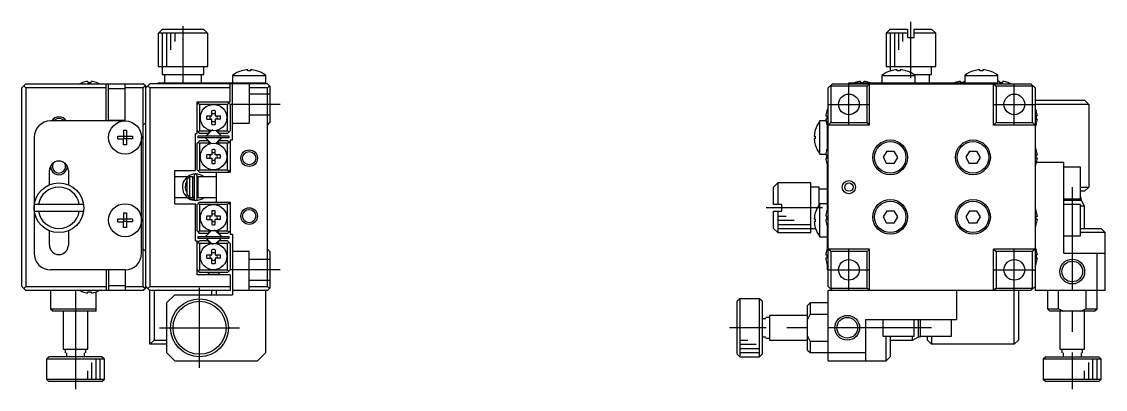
# Model space of a CAD drawing. Extents: x 8 to 356, y 46 to 250.
# Drawn here: x 224.7 to 355.7, y 146.3 to 190.7 of the extents above; entities that cross this region are included whole.
import ezdxf

# ---------------------------------------------------------------- set-up
doc = ezdxf.new("R2010")
doc.units = 0
doc.header["$LTSCALE"] = 10
doc.linetypes.add('CENTER', pattern=[2, 1.25, -0.25, 0.25, -0.25])
doc.linetypes.add('DASHED', pattern=[3.5, 2, -1.5])
doc.layers.get('0').update_dxf_attribs({"linetype": 'CONTINUOUS'})
doc.layers.add('CENTER', color=1, linetype='CENTER')

msp = doc.modelspace()

# ---------------------------------------------------------------- linework, layer by layer
at = {"color": 7, "linetype": 'CONTINUOUS'}
for p, q in [((241.189285, 188.828952), (241.189285, 185.328952)), ((241.189285, 188.828952), (241.216071, 188.828952)), ((241.216071, 189.328952), (241.721492, 189.828952)), ((247.162498, 189.328952), (241.216071, 189.328952)), ((241.216071, 188.828952), (241.216071, 189.328952)), ((241.721492, 189.828952), (246.657077, 189.828952)), ((246.657077, 189.828952), (247.162498, 189.328952)), ((247.162498, 189.328952), (247.162498, 188.828952)), ((247.162498, 188.828952), (247.189285, 188.828952)), ((247.189285, 185.328952), (247.189285, 188.828952)), ((329.684682, 189.828952), (329.184682, 189.328952)), ((331.784682, 189.328952), (329.184682, 189.328952)), ((329.184682, 189.328952), (329.184682, 185.328952)), ((329.684682, 189.828952), (331.784682, 189.828952)), ((331.784682, 189.828952), (331.784682, 188.828952)), ((331.784682, 188.828952), (332.584682, 188.828952)), ((332.584682, 189.828952), (334.684682, 189.828952)), ((332.584682, 188.828952), (332.584682, 189.828952)), ((335.184682, 189.328952), (332.584682, 189.328952)), ((335.184682, 189.328952), (334.684682, 189.828952)), ((335.184682, 185.328952), (335.184682, 189.328952)), ((241.189285, 185.328952), (247.189285, 185.328952)), ((241.689285, 185.328952), (241.689285, 184.328952)), ((246.689285, 184.328952), (246.689285, 185.328952)), ((251.302923, 184.798474), (251.300669, 184.803096)), ((252.009285, 184.798474), (252.009285, 184.918811)), ((252.369285, 184.798474), (252.009285, 184.798474)), ((252.369285, 184.918811), (252.369285, 184.798474)), ((253.077901, 184.803096), (253.075646, 184.798474)), ((329.184682, 185.328952), (335.184682, 185.328952)), ((329.684682, 185.328952), (329.684682, 184.768689)), ((329.79832, 184.798474), (329.796066, 184.803096)), ((330.504682, 184.798474), (330.504682, 184.918811)), ((330.864682, 184.798474), (330.504682, 184.798474)), ((330.864682, 184.918811), (330.864682, 184.798474)), ((331.573298, 184.803096), (331.571043, 184.798474)), ((334.684682, 184.328952), (334.684682, 185.328952)), ((339.79832, 184.798474), (339.796066, 184.803096)), ((340.504682, 184.798474), (340.504682, 184.918811)), ((340.864682, 184.798474), (340.504682, 184.798474)), ((340.864682, 184.918811), (340.864682, 184.798474)), ((341.573298, 184.803096), (341.571043, 184.798474)), ((232.689285, 183.512901), (232.689285, 183.380016)), ((233.089285, 183.380016), (233.089285, 183.512901)), ((241.689285, 184.328952), (246.689285, 184.328952)), ((241.939285, 184.328952), (241.939285, 183.328952)), ((246.439285, 183.328952), (246.439285, 184.328952)), ((250.189285, 184.226952), (250.189285, 183.328952)), ((250.189285, 184.226952), (254.189285, 184.226952)), ((254.189285, 183.228952), (254.189285, 184.226952)), ((326.084682, 183.512901), (326.084682, 183.380016)), ((326.484682, 183.380016), (326.484682, 183.512901)), ((328.684682, 184.226952), (328.684682, 183.328952)), ((328.684682, 184.226952), (332.684682, 184.226952)), ((332.550158, 184.328952), (334.684682, 184.328952)), ((332.684682, 183.328952), (332.684682, 184.226952)), ((334.434682, 183.328952), (334.434682, 184.328952)), ((338.184682, 183.380016), (338.184682, 183.512901)), ((338.584682, 183.512901), (338.584682, 183.380016)), ((338.684682, 184.226952), (338.684682, 183.328952)), ((338.684682, 184.226952), (342.684682, 184.226952)), ((342.684682, 183.228952), (342.684682, 184.226952)), ((342.884682, 183.512901), (342.884682, 183.380016)), ((343.284682, 183.380016), (343.284682, 183.512901)), ((224.689285, 182.728952), (225.189285, 183.228952)), ((224.689285, 158.728952), (224.689285, 182.728952)), ((224.939285, 182.978952), (225.189285, 182.728952)), ((225.189285, 183.228952), (239.389285, 183.228952)), ((234.889285, 182.728952), (225.189285, 182.728952)), ((225.189285, 182.728952), (225.189285, 158.728952)), ((232.039285, 183.380016), (232.063149, 183.380016)), ((232.689285, 183.380016), (233.089285, 183.380016)), ((233.71542, 183.380016), (233.739285, 183.380016)), ((234.889285, 178.728952), (234.889285, 183.228952)), ((235.189285, 178.728952), (235.189285, 183.228952)), ((237.189285, 182.628952), (235.189285, 182.628952)), ((237.189285, 178.728952), (237.189285, 183.228952)), ((239.389285, 182.728952), (237.189285, 182.728952)), ((239.689285, 182.928952), (239.389285, 183.228952)), ((239.639285, 182.978952), (239.389285, 182.728952)), ((239.389285, 158.728952), (239.389285, 182.728952)), ((240.189285, 183.228952), (239.689285, 182.728952)), ((239.689285, 158.528952), (239.689285, 182.928952)), ((239.939285, 182.978952), (240.189285, 182.728952)), ((254.389285, 183.228952), (240.189285, 183.228952)), ((249.889285, 182.728952), (240.189285, 182.728952)), ((240.189285, 182.728952), (240.189285, 158.728952)), ((241.189285, 183.228952), (241.189285, 183.328952)), ((241.189285, 183.328952), (254.189285, 183.328952)), ((249.889285, 181.028952), (249.889285, 183.228952)), ((250.189285, 176.428952), (250.189285, 183.228952)), ((252.189285, 183.228952), (252.189285, 178.478952)), ((254.389285, 182.728952), (252.189285, 182.728952)), ((254.689285, 182.928952), (254.389285, 183.228952)), ((254.639285, 182.978952), (254.389285, 182.728952)), ((254.389285, 158.728952), (254.389285, 182.728952)), ((254.689285, 182.928952), (254.689285, 178.528952)), ((322.684682, 183.228952), (322.184682, 182.728952)), ((322.184682, 158.728952), (322.184682, 182.728952)), ((322.484682, 182.928952), (322.434682, 182.978952)), ((322.484682, 182.928952), (322.484682, 178.528952)), ((326.884682, 182.928952), (322.484682, 182.928952)), ((322.684682, 183.228952), (346.684682, 183.228952)), ((324.684682, 183.228952), (324.684682, 183.328952)), ((324.684682, 183.328952), (342.684682, 183.328952)), ((325.434682, 183.380016), (325.458546, 183.380016)), ((326.084682, 183.380016), (326.484682, 183.380016)), ((326.884682, 182.928952), (327.184682, 183.228952)), ((326.884682, 178.528952), (326.884682, 182.928952)), ((327.110817, 183.380016), (327.134682, 183.380016)), ((327.184682, 178.228952), (327.184682, 183.228952)), ((337.558546, 183.380016), (337.534682, 183.380016)), ((338.584682, 183.380016), (338.184682, 183.380016)), ((342.184682, 178.228952), (342.184682, 183.228952)), ((342.184682, 183.228952), (342.484682, 182.928952)), ((342.484682, 182.928952), (342.484682, 178.528952)), ((346.884682, 182.928952), (342.484682, 182.928952)), ((342.884682, 183.380016), (343.284682, 183.380016)), ((343.910817, 183.380016), (343.934682, 183.380016)), ((347.184682, 182.728952), (346.684682, 183.228952)), ((346.934682, 182.978952), (346.884682, 182.928952)), ((346.884682, 178.528952), (346.884682, 182.928952)), ((347.184682, 182.728952), (347.184682, 158.228952)), ((245.889285, 181.028952), (249.889285, 181.028952)), ((245.889285, 177.228952), (245.889285, 181.028952)), ((245.889285, 180.728952), (246.189285, 181.028952)), ((246.039285, 180.878952), (246.189285, 180.728952)), ((249.889285, 180.728952), (249.589285, 181.028952)), ((249.589285, 180.728952), (249.739285, 180.878952)), ((347.184682, 181.228952), (353.184682, 181.228952)), ((353.684682, 180.728952), (353.184682, 181.228952)), ((246.189285, 180.728952), (246.189285, 177.528952)), ((249.589285, 180.728952), (246.189285, 180.728952)), ((247.689285, 179.328952), (247.689285, 179.955088)), ((248.089285, 179.955088), (248.089285, 179.328952)), ((249.589285, 177.528952), (249.589285, 180.728952)), ((249.889285, 180.728952), (249.889285, 177.528952)), ((322.033618, 179.978952), (322.033618, 179.955088)), ((353.684682, 180.728952), (347.184682, 180.728952)), ((347.335745, 179.978952), (347.335745, 179.955088)), ((353.684682, 180.728952), (353.684682, 170.728952)), ((237.189285, 178.728952), (228.189285, 178.728952)), ((235.189285, 178.828952), (237.189285, 178.828952)), ((239.389285, 178.228952), (239.689285, 178.528952)), ((247.063149, 179.328952), (247.689285, 179.328952)), ((247.063149, 178.928952), (247.689285, 178.928952)), ((247.689285, 178.302817), (247.689285, 178.928952)), ((248.089285, 179.328952), (248.71542, 179.328952)), ((248.089285, 178.928952), (248.089285, 178.302817)), ((248.71542, 178.928952), (248.089285, 178.928952)), ((250.189285, 178.478952), (252.189285, 178.478952)), ((254.389285, 178.228952), (254.689285, 178.528952)), ((321.925007, 178.728952), (321.186683, 178.728952)), ((321.186683, 174.728952), (321.186683, 178.728952)), ((321.900733, 179.328952), (322.033618, 179.328952)), ((322.033618, 178.928952), (321.900733, 178.928952)), ((322.033618, 179.328952), (322.033618, 178.928952)), ((322.033618, 178.302817), (322.033618, 178.278952)), ((322.084682, 175.408748), (322.084682, 178.728952)), ((322.184682, 178.228952), (322.484682, 178.528952)), ((327.184682, 178.228952), (322.184682, 178.228952)), ((322.484682, 178.528952), (326.884682, 178.528952)), ((327.184682, 178.228952), (326.884682, 178.528952)), ((342.484682, 178.528952), (342.184682, 178.228952)), ((347.184682, 178.228952), (342.184682, 178.228952)), ((342.484682, 178.528952), (346.884682, 178.528952)), ((346.884682, 178.528952), (347.184682, 178.228952)), ((347.46863, 179.328952), (347.335745, 179.328952)), ((347.335745, 179.328952), (347.335745, 178.928952)), ((347.335745, 178.928952), (347.46863, 178.928952)), ((347.335745, 178.302817), (347.335745, 178.278952)), ((236.302923, 176.908952), (237.009285, 176.908952)), ((236.302923, 176.548952), (236.302923, 176.908952)), ((237.009285, 177.615314), (237.369285, 177.615314)), ((237.009285, 177.615314), (237.009285, 176.908952)), ((237.019657, 176.89858), (237.009285, 176.908952)), ((237.019657, 176.89858), (237.358913, 176.89858)), ((237.019657, 176.559325), (237.019657, 176.89858)), ((237.358913, 176.89858), (237.369285, 176.908952)), ((237.358913, 176.89858), (237.358913, 176.559325)), ((237.369285, 177.615314), (237.369285, 176.908952)), ((237.369285, 176.908952), (238.075646, 176.908952)), ((238.075646, 176.908952), (238.075646, 176.548952)), ((245.689285, 177.228952), (245.889285, 177.228952)), ((245.689285, 172.728952), (245.689285, 177.228952)), ((245.889285, 177.528952), (246.189285, 177.228952)), ((245.989285, 176.878952), (245.989285, 176.678952)), ((249.789285, 176.878952), (245.989285, 176.878952)), ((246.189285, 177.528952), (246.039285, 177.378952)), ((246.189285, 177.528952), (247.490236, 177.528952)), ((247.190236, 177.228952), (246.189285, 177.228952)), ((246.987724, 176.902696), (247.76554, 177.680514)), ((247.604223, 177.554551), (246.987724, 176.938051)), ((247.190236, 177.228952), (247.530892, 177.569608)), ((248.790846, 176.938051), (248.174346, 177.554551)), ((248.247678, 177.569608), (248.588329, 177.228948)), ((248.288333, 177.528952), (249.589285, 177.528952)), ((249.589285, 177.228952), (248.588333, 177.228952)), ((249.739285, 177.378952), (249.589285, 177.528952)), ((249.589285, 177.228952), (249.889285, 177.528952)), ((249.789285, 176.678952), (249.789285, 176.878952)), ((320.494823, 176.908952), (320.61516, 176.908952)), ((320.610538, 177.617568), (320.61516, 177.615314)), ((320.61516, 176.908952), (320.61516, 176.548952)), ((226.189285, 176.728952), (226.189285, 162.728952)), ((236.302923, 176.548952), (237.009285, 176.548952)), ((237.019657, 176.559325), (237.009285, 176.548952)), ((237.009285, 175.842591), (237.009285, 176.548952)), ((237.369285, 175.842591), (237.009285, 175.842591)), ((237.358913, 176.559325), (237.019657, 176.559325)), ((237.358913, 176.559325), (237.369285, 176.548952)), ((237.369285, 176.548952), (237.369285, 175.842591)), ((238.075646, 176.548952), (237.369285, 176.548952)), ((239.189285, 162.728952), (239.189285, 176.728952)), ((245.889285, 176.028952), (246.189285, 176.328952)), ((245.889285, 172.828952), (245.889285, 176.028952)), ((249.789285, 176.678952), (245.989285, 176.678952)), ((246.039285, 176.178952), (246.189285, 176.028952)), ((247.190236, 176.328952), (246.189285, 176.328952)), ((247.490236, 176.028952), (246.189285, 176.028952)), ((246.189285, 176.028952), (246.189285, 172.828952)), ((246.987724, 176.619853), (247.604223, 176.003354)), ((247.530892, 175.988297), (247.190232, 176.328948)), ((248.174346, 176.003354), (248.790846, 176.619853)), ((248.588333, 176.328952), (248.247678, 175.988297)), ((249.589285, 176.028952), (248.288333, 176.028952)), ((248.790846, 176.655209), (248.401937, 176.2663)), ((249.589285, 176.328952), (248.588333, 176.328952)), ((249.889285, 176.028952), (249.589285, 176.328952)), ((249.589285, 176.028952), (249.739285, 176.178952)), ((249.589285, 172.828952), (249.589285, 176.028952)), ((249.889285, 176.428952), (249.889285, 172.528952)), ((249.889285, 176.428952), (250.189285, 176.428952)), ((320.61516, 176.548952), (320.494823, 176.548952)), ((320.61516, 175.842591), (320.610538, 175.840336)), ((247.689285, 174.628952), (247.063149, 174.628952)), ((247.063149, 174.228952), (247.689285, 174.228952)), ((247.689285, 175.255088), (247.689285, 174.628952)), ((247.689285, 174.228952), (247.689285, 173.602817)), ((248.089285, 174.628952), (248.089285, 175.255088)), ((248.71542, 174.628952), (248.089285, 174.628952)), ((248.089285, 173.602817), (248.089285, 174.228952)), ((248.71542, 174.228952), (248.089285, 174.228952)), ((321.186683, 174.728952), (321.910818, 174.728952)), ((322.033618, 174.628952), (321.900733, 174.628952)), ((321.900733, 174.228952), (322.033618, 174.228952)), ((322.033618, 175.255088), (322.033618, 175.278952)), ((322.033618, 174.228952), (322.033618, 174.628952)), ((329.258479, 175.082843), (328.818692, 174.336796)), ((328.818692, 174.336796), (329.244894, 173.582905)), ((329.258479, 175.082843), (330.124469, 175.075)), ((330.550672, 174.321109), (330.110884, 173.575062)), ((330.124469, 175.075), (330.550672, 174.321109)), ((339.258479, 175.082843), (338.818692, 174.336796)), ((338.818692, 174.336796), (339.244894, 173.582905)), ((339.258479, 175.082843), (340.124469, 175.075)), ((340.550672, 174.321109), (340.110884, 173.575062)), ((340.124469, 175.075), (340.550672, 174.321109)), ((347.335745, 175.255088), (347.335745, 175.278952)), ((347.335745, 174.628952), (347.46863, 174.628952)), ((347.335745, 174.228952), (347.335745, 174.628952)), ((347.46863, 174.228952), (347.335745, 174.228952)), ((229.830729, 173.682988), (229.84642, 173.684684)), ((322.033618, 173.578952), (322.033618, 173.602817)), ((322.084682, 168.008748), (322.084682, 173.449157)), ((330.110884, 173.575062), (329.244894, 173.582905)), ((340.110884, 173.575062), (339.244894, 173.582905)), ((347.335745, 173.578952), (347.335745, 173.602817)), ((347.376334, 173.728952), (350.684682, 173.728952)), ((350.684682, 162.728952), (350.684682, 173.728952)), ((352.684682, 173.128952), (350.684682, 173.128952)), ((352.684682, 169.328952), (352.684682, 173.128952)), ((228.039285, 170.999783), (228.039285, 172.728952)), ((230.339285, 172.728952), (230.339285, 170.999783)), ((243.189285, 172.728952), (245.689285, 172.728952)), ((243.189285, 168.728952), (243.189285, 172.728952)), ((244.731536, 171.978952), (243.189285, 171.978952)), ((244.989285, 171.978952), (244.689285, 171.678952)), ((244.689285, 169.778952), (244.689285, 171.678952)), ((244.895411, 172.091647), (244.859104, 172.07015)), ((244.85981, 172.070388), (244.859475, 172.070332)), ((244.989285, 171.978952), (244.989285, 169.478952)), ((245.389285, 171.978952), (244.989285, 171.978952)), ((245.389285, 169.478952), (245.389285, 171.978952)), ((245.542285, 171.825952), (245.389285, 171.978952)), ((245.431364, 171.936906), (245.542805, 171.957824)), ((245.542285, 172.144767), (245.542285, 169.294767)), ((245.889285, 172.828952), (246.189285, 172.528952)), ((245.892285, 169.294767), (245.892285, 172.144767)), ((245.989285, 171.978952), (245.892285, 171.881953)), ((245.892327, 171.957926), (245.95705, 171.946954)), ((245.989285, 171.978952), (245.989285, 169.478952)), ((248.189285, 171.978952), (245.989285, 171.978952)), ((246.189285, 172.828952), (246.039285, 172.678952)), ((246.189285, 172.828952), (249.589285, 172.828952)), ((246.189285, 172.528952), (249.889285, 172.528952)), ((248.189285, 172.528952), (248.189285, 168.928952)), ((249.739285, 172.678952), (249.589285, 172.828952)), ((249.589285, 172.528952), (249.889285, 172.828952)), ((244.531805, 171.116948), (244.584568, 171.249244)), ((244.584568, 171.249244), (244.632137, 171.341198)), ((244.632137, 171.341198), (244.689265, 171.431802)), ((316.084682, 171.228952), (315.584682, 170.728952)), ((315.584682, 168.628952), (315.584682, 170.728952)), ((316.084682, 171.228952), (316.084682, 168.628952)), ((320.084682, 171.228952), (316.084682, 171.228952)), ((320.084682, 165.228952), (320.084682, 171.228952)), ((321.084682, 170.728952), (320.084682, 170.728952)), ((321.084682, 168.594428), (321.084682, 170.728952)), ((322.084682, 170.478952), (321.084682, 170.478952)), ((352.684682, 170.728952), (353.684682, 170.728952)), ((353.184682, 170.228952), (353.684682, 170.728952)), ((243.189285, 169.478952), (244.708862, 169.478952)), ((244.689285, 169.778952), (244.989285, 169.478952)), ((244.851067, 169.375048), (244.893586, 169.348809)), ((244.851108, 169.375003), (244.934814, 169.533422)), ((244.858611, 169.372971), (244.858487, 169.370936)), ((244.858487, 169.370936), (244.858581, 169.370312)), ((244.858581, 169.370312), (244.859194, 169.36933)), ((244.859226, 169.375755), (244.858611, 169.372971)), ((244.859194, 169.36933), (244.88636, 169.352961)), ((244.860328, 169.379274), (244.859226, 169.375755)), ((244.861913, 169.38351), (244.860328, 169.379274)), ((244.864036, 169.388588), (244.861913, 169.38351)), ((244.866648, 169.394372), (244.864036, 169.388588)), ((244.869735, 169.400831), (244.866648, 169.394372)), ((244.87328, 169.407928), (244.869735, 169.400831)), ((244.877263, 169.415626), (244.87328, 169.407928)), ((244.881663, 169.423881), (244.877263, 169.415626)), ((244.886454, 169.432648), (244.881663, 169.423881)), ((244.88636, 169.352961), (244.915836, 169.337096)), ((244.891612, 169.441879), (244.886454, 169.432648)), ((244.897107, 169.451523), (244.891612, 169.441879)), ((244.90291, 169.461527), (244.897107, 169.451523)), ((244.908988, 169.471837), (244.90291, 169.461527)), ((244.915308, 169.482395), (244.908988, 169.471837)), ((244.921836, 169.493144), (244.915308, 169.482395)), ((244.915836, 169.337096), (244.94606, 169.32272)), ((244.928535, 169.504024), (244.921836, 169.493144)), ((244.935368, 169.514976), (244.928535, 169.504024)), ((244.942299, 169.525939), (244.935368, 169.514976)), ((244.94606, 169.32272), (244.976958, 169.30987)), ((244.976958, 169.30987), (245.008453, 169.298576)), ((244.989285, 169.478952), (245.389285, 169.478952)), ((245.008453, 169.298576), (245.040468, 169.288867)), ((245.040468, 169.288867), (245.072922, 169.280766)), ((245.072922, 169.280766), (245.105737, 169.274293)), ((245.105737, 169.274293), (245.138831, 169.269464)), ((245.138831, 169.269464), (245.172123, 169.26629)), ((245.172123, 169.26629), (245.205531, 169.264778)), ((245.205531, 169.264778), (245.238973, 169.264934)), ((245.238973, 169.264934), (245.272366, 169.266756)), ((245.272366, 169.266756), (245.305628, 169.270239)), ((245.305628, 169.270239), (245.338677, 169.275376)), ((245.338677, 169.275376), (245.371432, 169.282153)), ((245.371432, 169.282153), (245.403813, 169.290554)), ((245.389285, 169.478952), (245.542285, 169.631953)), ((245.403813, 169.290554), (245.435739, 169.300559)), ((245.435739, 169.300559), (245.467131, 169.312142)), ((245.467131, 169.312142), (245.497913, 169.325277)), ((245.497913, 169.325277), (245.528008, 169.33993)), ((245.528008, 169.33993), (245.542385, 169.3476)), ((245.892285, 169.575952), (245.989285, 169.478952)), ((245.972252, 169.495768), (245.892312, 169.481806)), ((245.989285, 169.478952), (248.189285, 169.478952)), ((350.684682, 169.328952), (352.684682, 169.328952)), ((352.784682, 169.128952), (350.684682, 169.128952)), ((353.184682, 170.228952), (352.684682, 170.228952)), ((353.184682, 168.436132), (352.784682, 169.128952)), ((232.162498, 168.628952), (226.216071, 168.628952)), ((226.216071, 167.828952), (232.162498, 167.828952)), ((243.189285, 168.728952), (245.689285, 168.728952)), ((245.689285, 164.228952), (245.689285, 168.728952)), ((245.889285, 168.628952), (246.189285, 168.928952)), ((245.889285, 165.428952), (245.889285, 168.628952)), ((246.039285, 168.778952), (246.189285, 168.628952)), ((246.189285, 168.928952), (249.889285, 168.928952)), ((246.189285, 168.628952), (246.189285, 165.428952)), ((249.589285, 168.628952), (246.189285, 168.628952)), ((247.689285, 167.855088), (247.689285, 167.228952)), ((248.089285, 167.228952), (248.089285, 167.855088)), ((249.889285, 168.628952), (249.589285, 168.928952)), ((249.589285, 168.628952), (249.739285, 168.778952)), ((249.589285, 165.428952), (249.589285, 168.628952)), ((249.889285, 168.928952), (249.889285, 165.028952)), ((316.584682, 168.628952), (315.584682, 168.628952)), ((315.584682, 165.728952), (315.584682, 167.828952)), ((315.584682, 167.828952), (316.584682, 167.828952)), ((316.084682, 167.828952), (316.084682, 165.228952)), ((316.584682, 167.828952), (316.584682, 168.628952)), ((322.084682, 168.728952), (321.186683, 168.728952)), ((321.186683, 164.728952), (321.186683, 168.728952)), ((322.033618, 167.855088), (322.033618, 167.878952)), ((329.258479, 167.882843), (328.818692, 167.136796)), ((329.258479, 167.882843), (330.124469, 167.875)), ((330.124469, 167.875), (330.550672, 167.121109)), ((339.258479, 167.882843), (338.818692, 167.136796)), ((339.258479, 167.882843), (340.124469, 167.875)), ((340.124469, 167.875), (340.550672, 167.121109)), ((347.335745, 167.855088), (347.335745, 167.878952)), ((352.684682, 168.628952), (350.684682, 168.628952)), ((352.684682, 164.828952), (352.684682, 168.628952)), ((353.184687, 168.436132), (352.684682, 168.436132)), ((353.184682, 165.728972), (353.184682, 168.436132)), ((236.302923, 166.908952), (237.009285, 166.908952)), ((236.302923, 166.548952), (236.302923, 166.908952)), ((236.302923, 166.548952), (237.009285, 166.548952)), ((237.009285, 167.615314), (237.369285, 167.615314)), ((237.009285, 167.615314), (237.009285, 166.908952)), ((237.019657, 166.89858), (237.009285, 166.908952)), ((237.019657, 166.559325), (237.009285, 166.548952)), ((237.009285, 165.842591), (237.009285, 166.548952)), ((237.019657, 166.89858), (237.358913, 166.89858)), ((237.019657, 166.559325), (237.019657, 166.89858)), ((237.358913, 166.559325), (237.019657, 166.559325)), ((237.358913, 166.89858), (237.369285, 166.908952)), ((237.358913, 166.89858), (237.358913, 166.559325)), ((237.358913, 166.559325), (237.369285, 166.548952)), ((237.369285, 167.615314), (237.369285, 166.908952)), ((237.369285, 166.908952), (238.075646, 166.908952)), ((237.369285, 166.548952), (237.369285, 165.842591)), ((238.075646, 166.548952), (237.369285, 166.548952)), ((238.075646, 166.908952), (238.075646, 166.548952)), ((247.689285, 167.228952), (247.063149, 167.228952)), ((247.063149, 166.828952), (247.689285, 166.828952)), ((247.689285, 166.828952), (247.689285, 166.202817)), ((248.71542, 167.228952), (248.089285, 167.228952)), ((248.089285, 166.202817), (248.089285, 166.828952)), ((248.71542, 166.828952), (248.089285, 166.828952)), ((320.494823, 166.908952), (320.61516, 166.908952)), ((320.61516, 166.548952), (320.494823, 166.548952)), ((320.610538, 167.617568), (320.61516, 167.615314)), ((320.61516, 166.908952), (320.61516, 166.548952)), ((322.033618, 167.228952), (321.900733, 167.228952)), ((321.900733, 166.828952), (322.033618, 166.828952)), ((322.033618, 166.828952), (322.033618, 167.228952)), ((328.818692, 167.136796), (329.244894, 166.382905)), ((330.110884, 166.375062), (329.244894, 166.382905)), ((330.550672, 167.121109), (330.110884, 166.375062)), ((338.818692, 167.136796), (339.244894, 166.382905)), ((340.110884, 166.375062), (339.244894, 166.382905)), ((340.550672, 167.121109), (340.110884, 166.375062)), ((347.335745, 167.228952), (347.46863, 167.228952)), ((347.335745, 166.828952), (347.335745, 167.228952)), ((347.46863, 166.828952), (347.335745, 166.828952)), ((228.039285, 163.728952), (228.039285, 165.458122)), ((230.339285, 165.458122), (230.339285, 163.728952)), ((237.369285, 165.842591), (237.009285, 165.842591)), ((245.889285, 165.428952), (246.189285, 165.128952)), ((246.189285, 165.428952), (246.039285, 165.278952)), ((246.189285, 165.428952), (247.490236, 165.428952)), ((247.190236, 165.128952), (246.189285, 165.128952)), ((247.604223, 165.454551), (246.987724, 164.838051)), ((247.190236, 165.128952), (247.530892, 165.469608)), ((248.013028, 165.580514), (248.790846, 164.802696)), ((248.790846, 164.838051), (248.174346, 165.454551)), ((248.247678, 165.469608), (248.588329, 165.128948)), ((248.288333, 165.428952), (249.589285, 165.428952)), ((249.589285, 165.128952), (248.588333, 165.128952)), ((249.739285, 165.278952), (249.589285, 165.428952)), ((249.589285, 165.128952), (249.889285, 165.428952)), ((315.584682, 165.728952), (316.084682, 165.228952)), ((316.084682, 165.228952), (320.084682, 165.228952)), ((320.084682, 165.728952), (320.644945, 165.728952)), ((320.61516, 165.842591), (320.610538, 165.840336)), ((322.033618, 166.178952), (322.033618, 166.202817)), ((322.084682, 163.308748), (322.084682, 166.049157)), ((347.335745, 166.178952), (347.335745, 166.202817)), ((352.684682, 165.728952), (355.184682, 165.728952)), ((355.684682, 165.228952), (352.684682, 165.228952)), ((355.684682, 165.228952), (355.184682, 165.728952)), ((355.684682, 158.228952), (355.684682, 165.228952)), ((245.689285, 164.228952), (245.889285, 164.228952)), ((245.889285, 160.128952), (245.889285, 164.228952)), ((245.889285, 163.928952), (246.189285, 164.228952)), ((245.989285, 164.778952), (245.989285, 164.578952)), ((245.989285, 164.778952), (249.789285, 164.778952)), ((245.989285, 164.578952), (249.789285, 164.578952)), ((246.039285, 164.078952), (246.189285, 163.928952)), ((247.190236, 164.228952), (246.189285, 164.228952)), ((247.490236, 163.928952), (246.189285, 163.928952)), ((246.189285, 163.928952), (246.189285, 160.728952)), ((247.765541, 163.777391), (246.987724, 164.555209)), ((246.987724, 164.519853), (247.604223, 163.903354)), ((247.190232, 164.228948), (247.530892, 163.888297)), ((248.174346, 163.903354), (248.790846, 164.519853)), ((248.247678, 163.888297), (248.588333, 164.228952)), ((249.589285, 163.928952), (248.288333, 163.928952)), ((249.589285, 164.228952), (248.588333, 164.228952)), ((249.889285, 163.928952), (249.589285, 164.228952)), ((249.589285, 163.928952), (249.739285, 164.078952)), ((249.589285, 160.728952), (249.589285, 163.928952)), ((249.789285, 164.578952), (249.789285, 164.778952)), ((249.889285, 165.028952), (250.189285, 165.028952)), ((249.889285, 163.928952), (249.889285, 160.728952)), ((250.189285, 165.028952), (250.189285, 157.728952)), ((321.186683, 164.728952), (322.084682, 164.728952)), ((350.684682, 164.828952), (352.684682, 164.828952)), ((239.689285, 162.928952), (239.389285, 163.228952)), ((247.063149, 162.528952), (247.689285, 162.528952)), ((247.689285, 162.528952), (247.689285, 163.155088)), ((248.089285, 163.155088), (248.089285, 162.528952)), ((248.089285, 162.528952), (248.71542, 162.528952)), ((250.189285, 162.978952), (252.189285, 162.978952)), ((252.189285, 158.228952), (252.189285, 162.978952)), ((254.689285, 162.928952), (254.389285, 163.228952)), ((254.689285, 162.928952), (254.689285, 158.528952)), ((321.900733, 162.528952), (322.033618, 162.528952)), ((322.033618, 163.178952), (322.033618, 163.155088)), ((322.033618, 162.528952), (322.033618, 162.128952)), ((322.484682, 162.928952), (322.184682, 163.228952)), ((327.184682, 163.228952), (322.184682, 163.228952)), ((322.484682, 162.928952), (322.484682, 158.528952)), ((326.884682, 162.928952), (322.484682, 162.928952)), ((326.884682, 162.928952), (327.184682, 163.228952)), ((326.884682, 158.528952), (326.884682, 162.928952)), ((327.184682, 158.228952), (327.184682, 163.228952)), ((342.184682, 158.228952), (342.184682, 163.228952)), ((342.184682, 163.228952), (342.484682, 162.928952)), ((347.184682, 163.228952), (342.184682, 163.228952)), ((342.484682, 162.928952), (342.484682, 158.528952)), ((346.884682, 162.928952), (342.484682, 162.928952)), ((347.184682, 163.228952), (346.884682, 162.928952)), ((346.884682, 158.528952), (346.884682, 162.928952)), ((347.335745, 163.178952), (347.335745, 163.155088)), ((347.46863, 162.528952), (347.335745, 162.528952)), ((347.335745, 162.528952), (347.335745, 162.128952)), ((350.684682, 162.728952), (355.684682, 162.728952)), ((354.684682, 156.028952), (354.684682, 162.728952)), ((247.063149, 162.128952), (247.689285, 162.128952)), ((247.689285, 161.502817), (247.689285, 162.128952)), ((248.089285, 162.128952), (248.089285, 161.502817)), ((248.71542, 162.128952), (248.089285, 162.128952)), ((322.033618, 162.128952), (321.900733, 162.128952)), ((322.033618, 161.502817), (322.033618, 161.478952)), ((322.084682, 160.728952), (322.084682, 161.349157)), ((347.335745, 162.128952), (347.46863, 162.128952)), ((347.335745, 161.502817), (347.335745, 161.478952)), ((237.189285, 160.728952), (228.189285, 160.728952)), ((234.889285, 160.728952), (234.889285, 158.228952)), ((235.189285, 160.728952), (235.189285, 158.228952)), ((237.189285, 160.728952), (237.189285, 158.228952)), ((245.889285, 160.728952), (246.189285, 160.428952)), ((249.889285, 160.128952), (245.889285, 160.128952)), ((246.189285, 160.728952), (246.039285, 160.578952)), ((246.189285, 160.728952), (249.589285, 160.728952)), ((249.589285, 160.428952), (246.189285, 160.428952)), ((247.389285, 160.413653), (247.104584, 160.128952)), ((247.389285, 160.413653), (248.389285, 160.413653)), ((248.673986, 160.128952), (248.389285, 160.413653)), ((249.739285, 160.578952), (249.589285, 160.728952)), ((249.589285, 160.428952), (249.889285, 160.728952)), ((249.889285, 160.128952), (249.889285, 158.228952)), ((322.184682, 160.728952), (322.084682, 160.728952)), ((224.689285, 158.728952), (225.189285, 158.228952)), ((225.189285, 158.728952), (224.939285, 158.478952)), ((225.189285, 158.728952), (234.889285, 158.728952)), ((235.189285, 158.828952), (237.189285, 158.828952)), ((237.189285, 158.728952), (239.389285, 158.728952)), ((239.389285, 158.728952), (239.639285, 158.478952)), ((239.689285, 158.528952), (239.389285, 158.228952)), ((239.689285, 158.728952), (240.189285, 158.228952)), ((240.189285, 158.728952), (239.939285, 158.478952)), ((240.189285, 158.728952), (249.889285, 158.728952)), ((252.189285, 158.728952), (254.389285, 158.728952)), ((254.389285, 158.728952), (254.639285, 158.478952)), ((254.689285, 158.528952), (254.389285, 158.228952)), ((322.184682, 158.728952), (322.684682, 158.228952)), ((322.484682, 158.528952), (322.434682, 158.478952)), ((322.484682, 158.528952), (326.884682, 158.528952)), ((327.184682, 158.228952), (326.884682, 158.528952)), ((342.484682, 158.528952), (342.184682, 158.228952)), ((342.484682, 158.528952), (346.884682, 158.528952)), ((346.684682, 158.228952), (347.184682, 158.728952)), ((346.934682, 158.478952), (346.884682, 158.528952)), ((239.389285, 158.228952), (225.189285, 158.228952)), ((228.189285, 158.228952), (228.189285, 156.028952)), ((232.039285, 158.077889), (232.063149, 158.077889)), ((232.689285, 158.077889), (233.089285, 158.077889)), ((232.689285, 157.945004), (232.689285, 158.077889)), ((233.089285, 158.077889), (233.089285, 157.945004)), ((233.689285, 155.728952), (233.689285, 158.068868)), ((233.71542, 158.077889), (233.739285, 158.077889)), ((240.189285, 151.728952), (240.189285, 158.228952)), ((249.889285, 158.228952), (240.189285, 158.228952)), ((240.689285, 158.228952), (240.689285, 152.228952)), ((242.189285, 156.728952), (243.189285, 157.728952)), ((243.189285, 157.728952), (250.189285, 157.728952)), ((247.689285, 157.728952), (247.689285, 158.228952)), ((248.189285, 158.228952), (248.189285, 157.728952)), ((254.389285, 158.228952), (250.189285, 158.228952)), ((254.189285, 150.728952), (254.189285, 158.228952)), ((311.484682, 157.228952), (311.184682, 156.928952)), ((311.484682, 157.228952), (311.484682, 150.228952)), ((313.884682, 157.228952), (311.484682, 157.228952)), ((313.884682, 150.228952), (313.884682, 157.228952)), ((314.184682, 156.928952), (313.884682, 157.228952)), ((346.684682, 158.228952), (322.184682, 158.228952)), ((322.184682, 149.728952), (322.184682, 158.228952)), ((337.684682, 158.228952), (337.684682, 154.728952)), ((344.684682, 151.728952), (344.684682, 158.228952)), ((345.184682, 158.228952), (345.184682, 152.228952)), ((355.684682, 158.228952), (347.184682, 158.228952)), ((348.684682, 158.228952), (348.684682, 156.028952)), ((350.026369, 156.028952), (350.026369, 158.228952)), ((353.342994, 158.228952), (353.342994, 156.028952)), ((228.189285, 156.028952), (228.489285, 155.728952)), ((228.189285, 156.028952), (233.689285, 156.028952)), ((242.189285, 156.728952), (242.189285, 150.728952)), ((311.184682, 150.528952), (311.184682, 156.928952)), ((314.184682, 156.928952), (314.184682, 150.528952)), ((319.984682, 156.728952), (319.684682, 156.428952)), ((319.684682, 151.028952), (319.684682, 156.428952)), ((319.984682, 156.728952), (319.984682, 155.387265)), ((322.184682, 156.728952), (319.984682, 156.728952)), ((348.684682, 156.028952), (350.026369, 156.028952)), ((348.684682, 156.028952), (348.984682, 155.728952)), ((350.026369, 156.028952), (350.664878, 155.728952)), ((352.704486, 155.728952), (353.342994, 156.028952)), ((353.342994, 156.028952), (354.684682, 156.028952)), ((354.384682, 155.728952), (354.684682, 156.028952)), ((233.689285, 155.728952), (228.489285, 155.728952)), ((229.689285, 155.728933), (229.689285, 151.128952)), ((232.689285, 151.128952), (232.689285, 155.728933)), ((314.651669, 154.828952), (314.184682, 154.828952)), ((315.084682, 155.228952), (315.084682, 152.228952)), ((319.684662, 155.228952), (315.084682, 155.228952)), ((319.984682, 155.387265), (319.684682, 154.748756)), ((319.984682, 155.387265), (322.184682, 155.387265)), ((326.684682, 154.728952), (337.684682, 154.728952)), ((326.684682, 154.728952), (326.684682, 149.728952)), ((328.784682, 154.728952), (328.784682, 152.728952)), ((332.584682, 152.728952), (332.584682, 154.728952)), ((333.084682, 152.628952), (333.084682, 154.728952)), ((333.284682, 154.728952), (333.284682, 152.728952)), ((337.084682, 152.728952), (337.084682, 154.728952)), ((354.384682, 155.728952), (348.984682, 155.728952)), ((350.184682, 155.728933), (350.184682, 151.128952)), ((353.184682, 151.128952), (353.184682, 155.728933)), ((240.189285, 151.728952), (240.689285, 152.228952)), ((240.689285, 152.228952), (242.189285, 152.228952)), ((314.184682, 152.628952), (314.651669, 152.628952)), ((315.084682, 152.228952), (319.684662, 152.228952)), ((319.684682, 152.709149), (319.984682, 152.07064)), ((319.984682, 152.07064), (319.984682, 150.728952)), ((322.184682, 152.07064), (319.984682, 152.07064)), ((328.784682, 152.728952), (332.584682, 152.728952)), ((329.184682, 149.728952), (329.184682, 152.728952)), ((329.684682, 152.728952), (329.684682, 150.228952)), ((329.684701, 152.228952), (332.391861, 152.228952)), ((332.391861, 152.228952), (332.391861, 152.728952)), ((332.391861, 152.228952), (333.084682, 152.628952)), ((333.284682, 152.728952), (337.084682, 152.728952)), ((334.184682, 152.228952), (334.184682, 152.728952)), ((334.184682, 152.228952), (334.684682, 151.728952)), ((334.684682, 152.728952), (334.684682, 151.728952)), ((344.684682, 151.728952), (345.184682, 152.228952)), ((229.689285, 151.128952), (232.689285, 151.128952)), ((230.089285, 150.69594), (230.089285, 150.228952)), ((232.289285, 150.228952), (232.289285, 150.69594)), ((242.189285, 151.728952), (240.189285, 151.728952)), ((242.189285, 150.728952), (243.189285, 149.728952)), ((253.189285, 149.728952), (254.189285, 150.728952)), ((319.684682, 151.028952), (319.984682, 150.728952)), ((319.984682, 150.728952), (326.684682, 150.728952)), ((344.684682, 151.728952), (334.684682, 151.728952)), ((350.184682, 151.128952), (353.184682, 151.128952)), ((350.584682, 150.69594), (350.584682, 150.228952)), ((352.784682, 150.228952), (352.784682, 150.69594)), ((227.989285, 150.228952), (227.689285, 149.928952)), ((227.689285, 149.928952), (227.689285, 147.528952)), ((234.689285, 149.928952), (227.689285, 149.928952)), ((234.389285, 150.228952), (227.989285, 150.228952)), ((234.689285, 149.928952), (234.389285, 150.228952)), ((234.689285, 147.528952), (234.689285, 149.928952)), ((243.189285, 149.728952), (253.189285, 149.728952)), ((311.184682, 150.528952), (311.484682, 150.228952)), ((311.484682, 150.228952), (313.884682, 150.228952)), ((313.884682, 150.228952), (314.184682, 150.528952)), ((322.184682, 149.728952), (329.184682, 149.728952)), ((329.184682, 149.728952), (329.684682, 150.228952)), ((348.484682, 150.228952), (348.184682, 149.928952)), ((355.184682, 149.928952), (348.184682, 149.928952)), ((348.184682, 149.928952), (348.184682, 147.528952)), ((348.484682, 150.228952), (354.884682, 150.228952)), ((355.184682, 149.928952), (354.884682, 150.228952)), ((355.184682, 147.528952), (355.184682, 149.928952)), ((227.689285, 147.528952), (227.989285, 147.228952)), ((227.689285, 147.528952), (234.689285, 147.528952)), ((234.389285, 147.228952), (227.989285, 147.228952)), ((234.389285, 147.228952), (234.689285, 147.528952)), ((348.184682, 147.528952), (355.184682, 147.528952)), ((348.184682, 147.528952), (348.484682, 147.228952)), ((354.884682, 147.228952), (348.484682, 147.228952)), ((354.884682, 147.228952), (355.184682, 147.528952))]:
    msp.add_line(p, q, dxfattribs=at)
at = {"color": 3, "linetype": 'CONTINUOUS'}
for p, q in [((241.689285, 189.328952), (241.689285, 185.328952)), ((242.189285, 189.328952), (242.189285, 185.328952)), ((242.689285, 189.328952), (242.689285, 187.328952)), ((243.189285, 189.328952), (243.189285, 188.328952)), ((329.684682, 189.328952), (329.684682, 185.328952)), ((330.184682, 189.328952), (330.184682, 185.328952)), ((330.684682, 189.328952), (330.684682, 187.328952)), ((331.184682, 189.328952), (331.184682, 188.328952)), ((316.084682, 167.228952), (317.084682, 167.228952)), ((316.084682, 166.728952), (318.084682, 166.728952)), ((316.084682, 166.228952), (320.084682, 166.228952)), ((316.084682, 165.728952), (320.084682, 165.728952)), ((315.084682, 154.978952), (314.651669, 154.978952)), ((311.484682, 152.228952), (312.484682, 152.228952)), ((314.651669, 152.478952), (315.084682, 152.478952)), ((229.939285, 151.128952), (229.939285, 150.69594)), ((232.439285, 150.69594), (232.439285, 151.128952)), ((311.484682, 151.728952), (313.484682, 151.728952)), ((311.484682, 151.228952), (313.884682, 151.228952)), ((311.484682, 150.728952), (313.884682, 150.728952)), ((350.434682, 151.128952), (350.434682, 150.69594)), ((352.934682, 150.69594), (352.934682, 151.128952)), ((233.189285, 147.528952), (233.189285, 149.528952)), ((233.689285, 147.528952), (233.689285, 149.928952)), ((234.189285, 147.528952), (234.189285, 149.928952)), ((353.684682, 147.528952), (353.684682, 149.528952)), ((354.184682, 147.528952), (354.184682, 149.928952)), ((354.684682, 147.528952), (354.684682, 149.928952)), ((232.689285, 147.528952), (232.689285, 148.528952)), ((353.184682, 147.528952), (353.184682, 148.528952))]:
    msp.add_line(p, q, dxfattribs=at)
at = {"color": 3, "linetype": 'DASHED'}
for p, q in [((254.689285, 181.978952), (252.189285, 181.978952)), ((252.189285, 179.478952), (254.689285, 179.478952)), ((254.689285, 161.978952), (252.189285, 161.978952)), ((252.189285, 159.478952), (254.689285, 159.478952))]:
    msp.add_line(p, q, dxfattribs=at)
at = {"color": 7, "linetype": 'CONTINUOUS'}
for centre, radius in [((324.684682, 180.728952), 1.25), ((344.684682, 180.728952), 1.25), ((247.889285, 179.128952), 1.6), ((237.189285, 176.728952), 2), ((247.889285, 174.428952), 1.6), ((329.684682, 174.328952), 2.1), ((329.684682, 174.328952), 1.9), ((339.684682, 174.328952), 2.1), ((339.684682, 174.328952), 1.9), ((252.189285, 174.228952), 0.8), ((229.189285, 168.228952), 3), ((324.684682, 170.728952), 0.8), ((324.684682, 170.728952), 0.5), ((329.684682, 167.128952), 2.1), ((329.684682, 167.128952), 1.9), ((339.684682, 167.128952), 2.1), ((339.684682, 167.128952), 1.9), ((237.189285, 166.728952), 2), ((247.889285, 167.028952), 1.6), ((252.189285, 167.228952), 0.8), ((247.889285, 162.328952), 1.6), ((324.684682, 160.728952), 1.25), ((344.684682, 160.728952), 1.25), ((351.684682, 160.528952), 1.25), ((246.189285, 153.728952), 3.5), ((246.189285, 153.728952), 3.2), ((324.484682, 153.728952), 1.25)]:
    msp.add_circle(centre, radius, dxfattribs=at)
at = {"color": 3, "linetype": 'CONTINUOUS'}
for centre, radius in [((252.189285, 174.228952), 1), ((252.189285, 167.228952), 1), ((351.684682, 160.528952), 1.5), ((324.484682, 153.728952), 1.5)]:
    msp.add_circle(centre, radius, dxfattribs=at)
at = {"color": 7, "linetype": 'CONTINUOUS'}
for centre, radius, start, end in [((252.189285, 181.728952), 3.2, 106.122533, 128.682187), ((252.189285, 181.728952), 3.194933, 93.229709, 106.106712), ((252.189285, 181.728952), 3.194933, 73.893288, 86.770291), ((252.189285, 181.728952), 3.2, 51.317813, 73.877467), ((330.684682, 181.728952), 3.2, 106.122533, 128.682187), ((330.684682, 181.728952), 3.194933, 93.229709, 106.106712), ((330.684682, 181.728952), 3.194933, 73.893288, 86.770291), ((330.684682, 181.728952), 3.2, 51.317813, 73.877467), ((340.684682, 181.728952), 3.2, 106.122533, 128.682187), ((340.684682, 181.728952), 3.194933, 93.229709, 106.106712), ((340.684682, 181.728952), 3.194933, 73.893288, 86.770291), ((340.684682, 181.728952), 3.2, 51.317813, 73.877467), ((232.889285, 181.028952), 2.491987, 94.603352, 109.360864), ((232.889285, 181.028952), 2.491987, 70.639136, 85.396648), ((326.284682, 181.028952), 2.491987, 94.603352, 109.360864), ((326.284682, 181.028952), 2.491987, 70.639136, 85.396648), ((338.384682, 181.028952), 2.491987, 94.603352, 109.360864), ((338.384682, 181.028952), 2.491987, 83.085628, 85.396648), ((343.084682, 181.028952), 2.491987, 94.603352, 99.236759), ((343.084682, 181.028952), 2.491987, 70.639136, 85.396648), ((232.889285, 181.028952), 2.5, 109.876874, 118.357637), ((232.889285, 181.028952), 2.5, 61.642363, 70.123126), ((326.284682, 181.028952), 2.5, 109.876874, 113.073918), ((326.284682, 181.028952), 2.5, 66.926082, 70.123126), ((338.384682, 181.028952), 2.5, 109.876874, 113.073918), ((343.084682, 181.028952), 2.5, 61.642363, 70.123126), ((247.889285, 179.128952), 0.85, 76.391039, 103.608961), ((247.889285, 179.128952), 0.459295, 64.186081, 115.813919), ((324.384682, 179.128952), 2.491987, 160.639136, 175.396648), ((324.384682, 179.128952), 2.5, 151.642363, 160.123126), ((344.984682, 179.128952), 2.5, 19.876874, 28.357637), ((344.984682, 179.128952), 2.491987, 4.603352, 19.360864), ((228.189285, 176.728952), 2, 90, 180), ((229.189285, 178.228952), 0.8, 38.682187, 141.317813), ((247.889285, 179.128952), 0.85, 166.391039, 193.608961), ((247.889285, 179.128952), 0.459295, 154.186081, 205.813919), ((247.889285, 179.128952), 0.459295, 244.186081, 295.813919), ((247.889285, 179.128952), 0.85, 256.391039, 283.608961), ((247.889285, 179.128952), 0.459295, 334.186081, 25.813919), ((247.889285, 179.128952), 0.85, 346.391039, 13.608961), ((323.684682, 176.728952), 3.2, 141.317813, 163.877467), ((324.384682, 179.128952), 2.491987, 184.603352, 199.360864), ((324.384682, 179.128952), 2.5, 199.876874, 208.357637), ((344.984682, 179.128952), 2.5, 331.642363, 340.123126), ((344.984682, 179.128952), 2.491987, 340.639136, 355.396648), ((247.129145, 176.79663), 0.2, 135, 155.693883), ((247.129145, 176.761275), 0.2, 135, 143.957276), ((248.649425, 176.79663), 0.2, 24.306117, 45), ((323.684682, 176.728952), 3.194933, 163.893288, 176.770291), ((247.129145, 176.761275), 0.2, 204.306116, 225), ((248.649425, 176.761275), 0.2, 315, 335.693884), ((248.649425, 176.79663), 0.2, 315, 323.957277), ((323.684682, 176.728952), 3.194933, 183.229709, 196.106712), ((323.684682, 176.728952), 3.2, 196.122533, 218.682187), ((324.384682, 174.428952), 2.5, 151.642363, 160.123126), ((344.984682, 174.428952), 2.5, 19.876874, 28.357637), ((247.889285, 174.428952), 0.85, 166.391039, 193.608961), ((247.889285, 174.428952), 0.459295, 154.186081, 205.813919), ((247.889285, 174.428952), 0.85, 76.391039, 103.608961), ((247.889285, 174.428952), 0.459295, 64.186081, 115.813919), ((247.889285, 174.428952), 0.459295, 334.186081, 25.813919), ((247.889285, 174.428952), 0.85, 346.391039, 13.608961), ((324.384682, 174.428952), 2.491987, 160.639136, 175.396648), ((324.384682, 174.428952), 2.491987, 184.603352, 199.360864), ((344.984682, 174.428952), 2.491987, 4.603352, 19.360864), ((344.984682, 174.428952), 2.491987, 340.639136, 355.396648), ((229.189285, 172.728952), 1.15, 0, 180), ((229.189285, 173.228952), 0.8, 147.273805, 32.726195), ((247.889285, 174.428952), 0.459295, 244.186081, 295.813919), ((247.889285, 174.428952), 0.85, 256.391039, 283.608961), ((324.384682, 174.428952), 2.5, 199.876874, 208.357637), ((344.984682, 174.428952), 2.5, 331.642363, 340.123126), ((245.717647, 170.719612), 1.599541, 90.673795, 237.556406), ((245.717285, 172.144767), 0.175, 0, 180), ((245.715446, 170.714685), 1.604524, 52.005858, 89.271239), ((229.189285, 168.228952), 2.5, 9.206896, 170.793104), ((245.712659, 170.719865), 1.245829, 161.41387545, 183.38956694), ((245.717452, 170.720058), 1.250625, 183.38540952, 214.67764765), ((245.718738, 170.724901), 1.604526, 239.051662, 269.270999), ((245.717285, 169.294767), 0.175, 180, 0), ((245.717894, 170.717159), 1.596713, 270.674653, 309.136273), ((351.684682, 169.128952), 1.1, 0, 24.619977), ((229.189285, 168.228952), 2.5, 189.206896, 350.793104), ((247.889285, 167.028952), 0.85, 76.391039, 103.608961), ((323.684682, 166.728952), 3.2, 141.317813, 163.877467), ((324.384682, 167.028952), 2.491987, 160.639136, 175.396648), ((324.384682, 167.028952), 2.5, 151.642363, 160.123126), ((344.984682, 167.028952), 2.5, 19.876874, 28.357637), ((344.984682, 167.028952), 2.491987, 4.603352, 19.360864), ((247.889285, 167.028952), 0.85, 166.391039, 193.608961), ((247.889285, 167.028952), 0.459295, 154.186081, 205.813919), ((247.889285, 167.028952), 0.459295, 64.186081, 115.813919), ((247.889285, 167.028952), 0.459295, 244.186081, 295.813919), ((247.889285, 167.028952), 0.459295, 334.186081, 25.813919), ((247.889285, 167.028952), 0.85, 346.391039, 13.608961), ((323.684682, 166.728952), 3.194933, 163.893288, 176.770291), ((323.684682, 166.728952), 3.194933, 183.229709, 196.106712), ((324.384682, 167.028952), 2.491987, 184.603352, 199.360864), ((344.984682, 167.028952), 2.491987, 340.639136, 355.396648), ((247.889285, 167.028952), 0.85, 256.391039, 283.608961), ((323.684682, 166.728952), 3.2, 196.122533, 218.682187), ((324.384682, 167.028952), 2.5, 199.876874, 208.357637), ((344.984682, 167.028952), 2.5, 331.642363, 340.123126), ((247.129145, 164.69663), 0.2, 135, 155.693883), ((247.129145, 164.661275), 0.2, 204.306117, 225), ((247.129145, 164.69663), 0.2, 216.042724, 225), ((248.649425, 164.69663), 0.2, 24.306116, 45), ((248.649425, 164.661275), 0.2, 36.042724, 45), ((248.649425, 164.661275), 0.2, 315, 335.693883), ((228.189285, 162.728952), 2, 180, 270), ((229.189285, 163.728952), 1.15, 180, 0), ((237.189285, 162.728952), 2, 270, 0), ((247.889285, 162.328952), 0.85, 166.391039, 193.608961), ((247.889285, 162.328952), 0.459295, 154.186081, 205.813919), ((247.889285, 162.328952), 0.85, 76.391039, 103.608961), ((247.889285, 162.328952), 0.459295, 64.186081, 115.813919), ((247.889285, 162.328952), 0.459295, 334.186081, 25.813919), ((247.889285, 162.328952), 0.85, 346.391039, 13.608961), ((324.384682, 162.328952), 2.491987, 160.639136, 175.396648), ((324.384682, 162.328952), 2.5, 151.642363, 160.123126), ((344.984682, 162.328952), 2.5, 19.876874, 28.357637), ((344.984682, 162.328952), 2.491987, 4.603352, 19.360864), ((247.889285, 162.328952), 0.459295, 244.186081, 295.813919), ((247.889285, 162.328952), 0.85, 256.391039, 283.608961), ((324.384682, 162.328952), 2.491987, 184.603352, 199.360864), ((324.384682, 162.328952), 2.5, 199.876874, 208.357637), ((344.984682, 162.328952), 2.5, 331.642363, 340.123126), ((344.984682, 162.328952), 2.491987, 340.639136, 355.396648), ((232.889285, 160.428952), 2.5, 241.642363, 250.123126), ((232.889285, 160.428952), 2.491987, 250.639136, 265.396648), ((232.889285, 160.428952), 2.491987, 274.603352, 289.360864), ((232.889285, 160.428952), 2.5, 289.876874, 298.357637), ((333.084682, 153.728952), 1.1, 270, 294.619977)]:
    msp.add_arc(centre, radius, start, end, dxfattribs=at)
at = {"color": 3, "linetype": 'CONTINUOUS'}
for centre, start, end in [((229.189285, 178.228952), 30, 150), ((229.189285, 173.228952), 175.842408, 4.157592)]:
    msp.add_arc(centre, 1, start, end, dxfattribs=at)
at = {"layer": 'CENTER', "color": 1, "linetype": 'CENTER'}
for p, q in [((244.189285, 190.178952), (244.189285, 183.328952)), ((332.184682, 183.928952), (332.184682, 190.728952)), ((324.684682, 178.228952), (324.684682, 183.228952)), ((344.684682, 178.228952), (344.684682, 183.228952)), ((255.939285, 180.728952), (249.889285, 180.728952)), ((322.184682, 180.728952), (327.184682, 180.728952)), ((342.184682, 180.728952), (347.184682, 180.728952)), ((351.684682, 170.728952), (351.684682, 146.288952)), ((321.484682, 168.228952), (314.684682, 168.228952)), ((324.684682, 158.228952), (324.684682, 163.228952)), ((344.684682, 158.228952), (344.684682, 163.228952)), ((255.939285, 160.728952), (249.889285, 160.728952)), ((322.184682, 160.728952), (327.184682, 160.728952)), ((342.184682, 160.728952), (347.184682, 160.728952)), ((246.189285, 148.888952), (246.189285, 158.568952)), ((231.189285, 158.228952), (231.189285, 146.288952)), ((241.349285, 153.728952), (251.029285, 153.728952)), ((334.684682, 153.728952), (310.244682, 153.728952))]:
    msp.add_line(p, q, dxfattribs=at)

doc.saveas('drawing.dxf')
